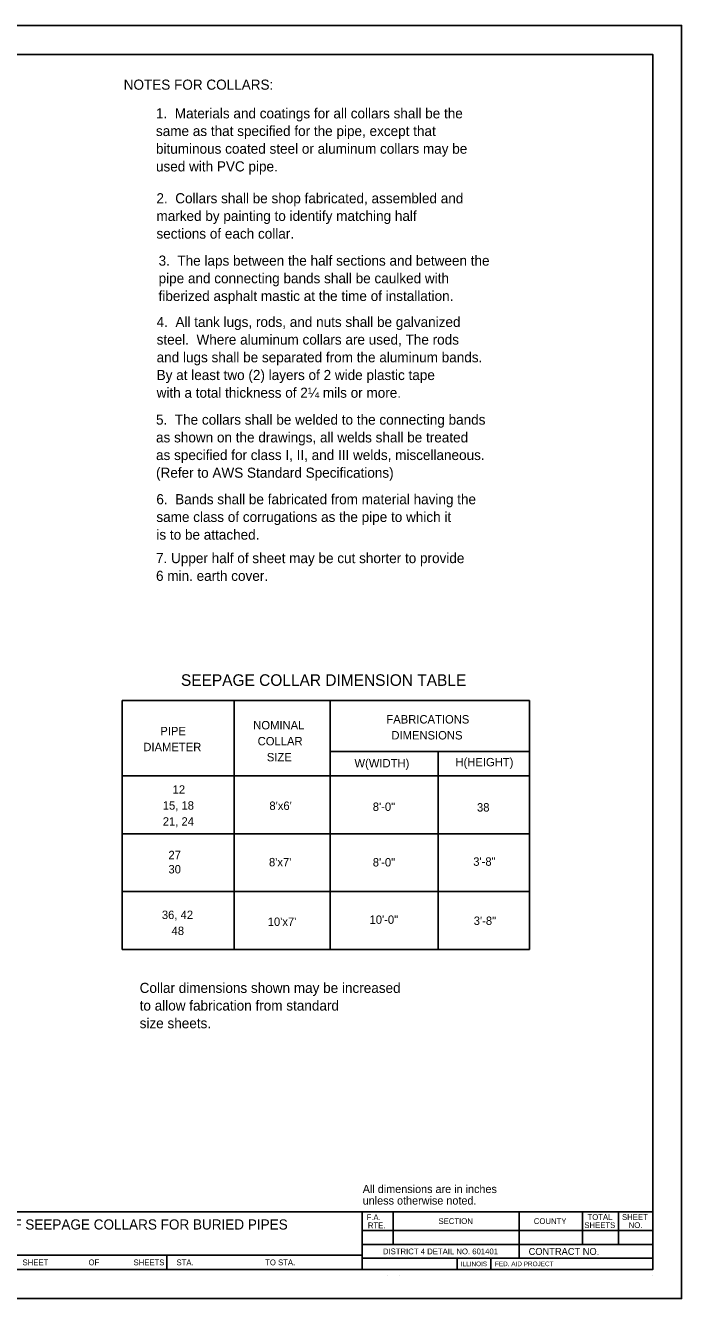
# Model space of a CAD drawing. Extents: x 0 to 2.83, y 0 to 1.83.
# Drawn here: x 1.888 to 2.833, y 0 to 1.833 of the extents above; entities that cross this region are included whole.
import ezdxf

# ---------------------------------------------------------------- set-up
doc = ezdxf.new("R2010")
doc.units = 0
for name, color, linetype in [('RD_Pr_Roadway_Notes', 7, 'Continuous'), ('SH_General_Details', 7, 'Continuous'), ('SH_Printer_Plotting_Border', 7, 'Continuous')]:
    doc.layers.add(name, color=color, linetype=linetype)

msp = doc.modelspace()

# ---------------------------------------------------------------- linework, layer by layer
at = {"layer": 'RD_Pr_Roadway_Notes'}
for p, q in [((2.0273, 0.8611), (2.6141, 0.8611)), ((2.0273, 0.8611), (2.0273, 0.5027)), ((2.1887, 0.8611), (2.1887, 0.5027)), ((2.3269, 0.8611), (2.3269, 0.5027)), ((2.6141, 0.8611), (2.6141, 0.5027)), ((2.3269, 0.7876), (2.6141, 0.7876)), ((2.4825, 0.7876), (2.4825, 0.5027)), ((2.0273, 0.7527), (2.6141, 0.7527)), ((2.0273, 0.6694), (2.6141, 0.6694)), ((2.0273, 0.5861), (2.6141, 0.5861)), ((2.0273, 0.5027), (2.6141, 0.5027))]:
    msp.add_line(p, q, dxfattribs=at)
at = {"layer": 'SH_General_Details'}
for p, q in [((2.8333, 1.8333), (0, 1.8333)), ((2.8333, 0), (2.8333, 1.8333)), ((0.1667, 0.125), (2.7917, 0.125)), ((2.3729, 0.125), (2.3729, 0.0417)), ((2.4179, 0.125), (2.4179, 0.0779)), ((2.5995, 0.125), (2.5995, 0.0579)), ((2.6905, 0.125), (2.6905, 0.0779)), ((2.7423, 0.125), (2.7423, 0.0779)), ((2.3729, 0.0979), (2.7917, 0.0979)), ((2.3729, 0.0779), (2.7917, 0.0779)), ((1.7312, 0.0625), (2.3729, 0.0625)), ((2.0917, 0.0625), (2.0917, 0.0417)), ((2.3729, 0.0579), (2.7917, 0.0579)), ((2.5101, 0.0579), (2.5101, 0.0417)), ((2.5585, 0.0579), (2.5585, 0.0417)), ((2.4095, 0.0333), (2.4095, 0.0333)), ((2.4262, 0.0333), (2.4262, 0.0333)), ((2.7917, 0.0333), (2.7917, 0.0333)), ((2.8333, 0), (0, 0))]:
    msp.add_line(p, q, dxfattribs=at)
msp.add_lwpolyline([(0.1667, 1.7917), (2.7917, 1.7917), (2.7917, 0.0417), (0.1667, 0.0417)], close=True, dxfattribs=at)
at = {"layer": 'SH_Printer_Plotting_Border'}
msp.add_lwpolyline([(0, 0), (2.8333, 0), (2.8333, 1.8333), (0, 1.8333)], close=True, dxfattribs=at)

# ---------------------------------------------------------------- texts
at = {"layer": 'RD_Pr_Roadway_Notes'}
for s, height, p in [('NOTES FOR COLLARS:', 0.014582, (2.0293, 1.7408)), ('1.  Materials and coatings for all collars shall be the', 0.014583, (2.0758, 1.6995)), ('same as that specified for the pipe, except that', 0.014583, (2.0758, 1.6741)), ('bituminous coated steel or aluminum collars may be', 0.014583, (2.0758, 1.6486)), ('used with PVC pipe.', 0.014583, (2.0758, 1.6231)), ('2.  Collars shall be shop fabricated, assembled and ', 0.014583, (2.0765, 1.5772)), ('marked by painting to identify matching half', 0.014583, (2.0765, 1.5518)), ('sections of each collar.', 0.014583, (2.0765, 1.5263)), ('3.  The laps between the half sections and between the', 0.014583, (2.0796, 1.4874)), ('pipe and connecting bands shall be caulked with', 0.014583, (2.0796, 1.462)), ('fiberized asphalt mastic at the time of installation.', 0.014583, (2.0796, 1.4365)), ('4.  All tank lugs, rods, and nuts shall be galvanized', 0.014583, (2.0768, 1.3991)), ('steel.  Where aluminum collars are used, The rods', 0.014583, (2.0768, 1.3737)), ('and lugs shall be separated from the aluminum bands.', 0.014583, (2.0768, 1.3482)), ('By at least two (2) layers of 2 wide plastic tape', 0.014583, (2.0768, 1.3227)), ('with a total thickness of 2¼ mils or more.', 0.014583, (2.0768, 1.2972)), ('5.  The collars shall be welded to the connecting bands', 0.014582, (2.0759, 1.2584)), ('as shown on the drawings, all welds shall be treated', 0.014582, (2.0759, 1.2329)), ('as specified for class I, II, and III welds, miscellaneous.', 0.014582, (2.0759, 1.2075)), ('(Refer to AWS Standard Specifications)', 0.014582, (2.0759, 1.182)), ('6.  Bands shall be fabricated from material having the', 0.014583, (2.0764, 1.1438)), ('same class of corrugations as the pipe to which it', 0.014583, (2.0764, 1.1183)), ('is to be attached.', 0.014583, (2.0764, 1.0928)), ('7. Upper half of sheet may be cut shorter to provide', 0.014583, (2.0759, 1.059)), ('6 min. earth cover.', 0.014583, (2.0759, 1.0335)), ('SEEPAGE COLLAR DIMENSION TABLE', 0.016667, (2.1118, 0.8823)), ('NOMINAL', 0.0121, (2.216, 0.8196)), ('FABRICATIONS', 0.0121, (2.4079, 0.8281)), ('PIPE', 0.0121, (2.0821, 0.8112)), ('COLLAR', 0.0121, (2.2224, 0.7966)), ('DIMENSIONS', 0.0121, (2.4151, 0.8051)), ('DIAMETER', 0.0121, (2.0576, 0.7882)), ('SIZE', 0.0121, (2.2356, 0.7736)), ('W(WIDTH)', 0.0121, (2.3619, 0.7649)), ('H(HEIGHT)', 0.0121, (2.5074, 0.7664)), ('12', 0.0121, (2.0998, 0.727)), ('15, 18', 0.0121, (2.0856, 0.704)), ("8'x6'", 0.0121, (2.2393, 0.7036)), ('8\'-0"', 0.0121, (2.3883, 0.7022)), ('38', 0.0121, (2.5385, 0.7013)), ('21, 24', 0.0121, (2.0856, 0.681)), ('27', 0.0121, (2.0938, 0.6327)), ('30', 0.0121, (2.0938, 0.6122)), ("8'x7'", 0.0121, (2.2387, 0.6224)), ('8\'-0"', 0.0121, (2.3883, 0.6222)), ('3\'-8"', 0.0121, (2.5331, 0.6232)), ('36, 42', 0.0121, (2.0843, 0.5465)), ('10\'-0"', 0.0121, (2.3836, 0.5396)), ('3\'-8"', 0.0121, (2.5338, 0.538)), ('48', 0.0121, (2.0983, 0.5235)), ("10'x7'", 0.0121, (2.2369, 0.5366)), ('Collar dimensions shown may be increased', 0.014583, (2.0523, 0.4401)), ('to allow fabrication from standard', 0.014583, (2.0523, 0.4147)), ('size sheets.', 0.014583, (2.0523, 0.3892)), ('All dimensions are in inches ', 0.011668, (2.3738, 0.1519)), ('unless otherwise noted.', 0.011668, (2.3738, 0.1353))]:
    msp.add_text(s, height=height, dxfattribs=at).set_placement(p)
at = {"layer": 'SH_General_Details'}
for s, height, p in [('DETAILS OF SEEPAGE COLLARS FOR BURIED PIPES', 0.014583, (1.7683, 0.0994)), ('F.A.  ', 0.00833, (2.3793, 0.1129)), ('SECTION', 0.00833, (2.483, 0.1073)), ('COUNTY', 0.00833, (2.6204, 0.1073)), ('SHEETS', 0.00833, (2.6932, 0.1015)), ('TOTAL', 0.00833, (2.6978, 0.1132)), ('SHEET', 0.00833, (2.7475, 0.1132)), ('NO.', 0.00833, (2.7571, 0.1015)), ('RTE.', 0.00833, (2.3812, 0.1012)), ('SHEET', 0.00833, (1.8835, 0.0479)), ('OF', 0.00833, (1.9786, 0.0479)), ('SHEETS', 0.00833, (2.0435, 0.0479)), ('STA.', 0.00833, (2.1054, 0.0479)), ('TO STA.', 0.00833, (2.2332, 0.0479)), ('DISTRICT 4 DETAIL NO. 601401', 0.008333, (2.4029, 0.0637)), ('CONTRACT NO.      ', 0.01, (2.6129, 0.0628)), ('ILLINOIS', 0.00667, (2.5152, 0.0466)), ('FED. AID PROJECT', 0.006667, (2.5644, 0.0466))]:
    msp.add_text(s, height=height, dxfattribs=at).set_placement(p)

doc.saveas('drawing.dxf')
